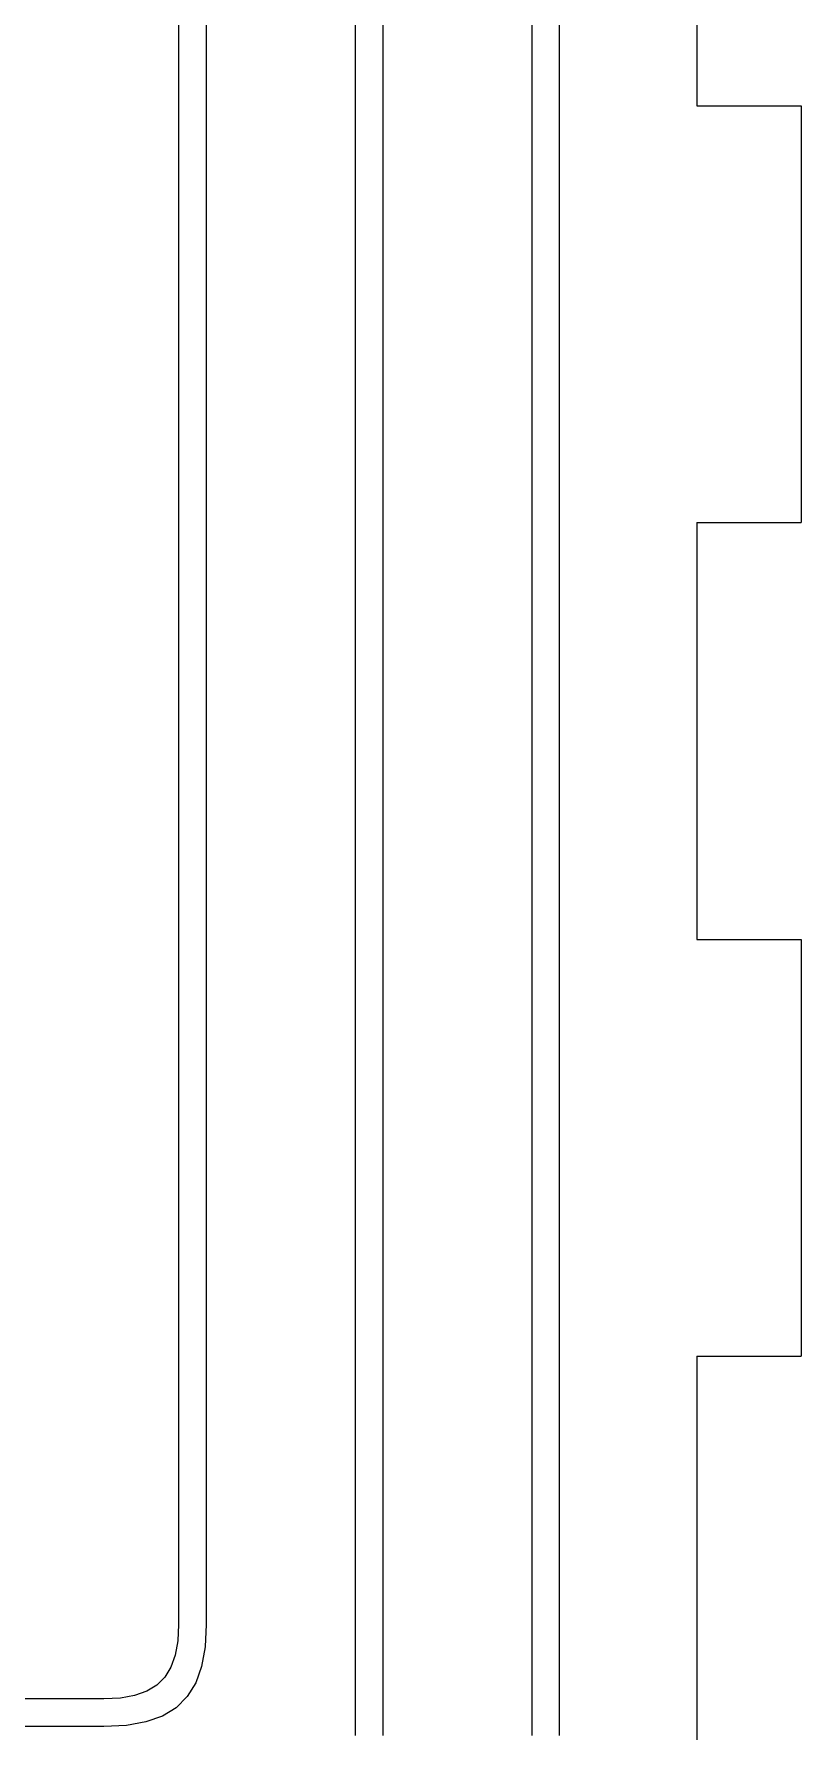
# Model space of a CAD drawing. Extents: x -112 to 112, y -170 to 170.
# Drawn here: x 70.9 to 111.8, y -90.2 to 0.3 of the extents above; entities that cross this region are included whole.
import ezdxf

# ---------------------------------------------------------------- set-up
doc = ezdxf.new("R2010")
doc.units = 0
doc.header["$MEASUREMENT"] = 0
doc.layers.get('0').update_dxf_attribs({"linetype": 'CONTINUOUS'})

msp = doc.modelspace()

# ---------------------------------------------------------------- linework, layer by layer
for p, q in [((106.208, 18.73), (106.208, -3.495)), ((78.578, 1.741), (78.578, 0.332)), ((80.05, 1.741), (80.05, 0.332)), ((88, 1.741), (88, 0.332)), ((89.472, 1.741), (89.472, 0.332)), ((97.422, 0.332), (97.422, 1.741)), ((98.894, 0.332), (98.894, 1.741)), ((78.578, 0.332), (78.578, -1.077)), ((80.05, 0.332), (80.05, -1.077)), ((88, 0.332), (88, -1.077)), ((89.472, 0.332), (89.472, -1.077)), ((97.422, -1.077), (97.422, 0.332)), ((98.894, -1.077), (98.894, 0.332)), ((78.578, -1.077), (78.578, -2.214)), ((80.05, -1.077), (80.05, -2.214)), ((88, -1.077), (88, -2.214)), ((89.472, -1.077), (89.472, -2.214)), ((97.422, -2.214), (97.422, -1.077)), ((98.894, -2.214), (98.894, -1.077)), ((78.578, -2.214), (78.578, -3.158)), ((80.05, -2.214), (80.05, -3.158)), ((88, -2.214), (88, -3.158)), ((89.472, -2.214), (89.472, -3.158)), ((97.422, -3.158), (97.422, -2.214)), ((98.894, -3.158), (98.894, -2.214)), ((78.578, -3.158), (78.578, -3.985)), ((80.05, -3.158), (80.05, -3.985)), ((88, -3.158), (88, -3.985)), ((89.472, -3.158), (89.472, -3.985)), ((97.422, -3.985), (97.422, -3.158)), ((98.894, -3.985), (98.894, -3.158)), ((106.208, -3.495), (111.764, -3.495)), ((111.764, -3.495), (111.764, -25.72)), ((78.578, -3.985), (78.578, -4.773)), ((80.05, -3.985), (80.05, -4.773)), ((88, -3.985), (88, -4.773)), ((89.472, -3.985), (89.472, -4.773)), ((97.422, -4.773), (97.422, -3.985)), ((98.894, -4.773), (98.894, -3.985)), ((78.578, -4.773), (78.578, -5.601)), ((80.05, -4.773), (80.05, -5.601)), ((88, -4.773), (88, -5.601)), ((89.472, -4.773), (89.472, -5.601)), ((97.422, -5.601), (97.422, -4.773)), ((98.894, -5.601), (98.894, -4.773)), ((78.578, -5.601), (78.578, -6.544)), ((80.05, -5.601), (80.05, -6.544)), ((88, -5.601), (88, -6.544)), ((89.472, -5.601), (89.472, -6.544)), ((97.422, -6.544), (97.422, -5.601)), ((98.894, -6.544), (98.894, -5.601)), ((78.578, -6.544), (78.578, -7.681)), ((80.05, -6.544), (80.05, -7.681)), ((88, -6.544), (88, -7.681)), ((89.472, -6.544), (89.472, -7.681)), ((97.422, -7.681), (97.422, -6.544)), ((98.894, -7.681), (98.894, -6.544)), ((78.578, -7.681), (78.578, -9.09)), ((80.05, -7.681), (80.05, -9.09)), ((88, -7.681), (88, -9.09)), ((89.472, -7.681), (89.472, -9.09)), ((97.422, -9.09), (97.422, -7.681)), ((98.894, -9.09), (98.894, -7.681)), ((78.578, -9.09), (78.578, -10.499)), ((80.05, -9.09), (80.05, -10.499)), ((88, -9.09), (88, -10.499)), ((89.472, -9.09), (89.472, -10.499)), ((97.422, -10.499), (97.422, -9.09)), ((98.894, -10.499), (98.894, -9.09)), ((78.578, -10.499), (78.578, -11.636)), ((80.05, -10.499), (80.05, -11.636)), ((88, -10.499), (88, -11.636)), ((89.472, -10.499), (89.472, -11.636)), ((97.422, -11.636), (97.422, -10.499)), ((98.894, -11.636), (98.894, -10.499)), ((78.578, -11.636), (78.578, -12.58)), ((80.05, -11.636), (80.05, -12.58)), ((88, -11.636), (88, -12.58)), ((89.472, -11.636), (89.472, -12.58)), ((97.422, -12.58), (97.422, -11.636)), ((98.894, -12.58), (98.894, -11.636)), ((78.578, -12.58), (78.578, -13.407)), ((80.05, -12.58), (80.05, -13.407)), ((88, -12.58), (88, -13.407)), ((89.472, -12.58), (89.472, -13.407)), ((97.422, -13.407), (97.422, -12.58)), ((98.894, -13.407), (98.894, -12.58)), ((78.578, -13.407), (78.578, -14.195)), ((80.05, -13.407), (80.05, -14.195)), ((88, -13.407), (88, -14.195)), ((89.472, -13.407), (89.472, -14.195)), ((97.422, -14.195), (97.422, -13.407)), ((98.894, -14.195), (98.894, -13.407)), ((78.578, -14.195), (78.578, -15.023)), ((80.05, -14.195), (80.05, -15.023)), ((88, -14.195), (88, -15.023)), ((89.472, -14.195), (89.472, -15.023)), ((97.422, -15.023), (97.422, -14.195)), ((98.894, -15.023), (98.894, -14.195)), ((78.578, -15.023), (78.578, -15.966)), ((80.05, -15.023), (80.05, -15.966)), ((88, -15.023), (88, -15.966)), ((89.472, -15.023), (89.472, -15.966)), ((97.422, -15.966), (97.422, -15.023)), ((98.894, -15.966), (98.894, -15.023)), ((78.578, -15.966), (78.578, -17.103)), ((80.05, -15.966), (80.05, -17.103)), ((88, -15.966), (88, -17.103)), ((89.472, -15.966), (89.472, -17.103)), ((97.422, -17.103), (97.422, -15.966)), ((98.894, -17.103), (98.894, -15.966)), ((78.578, -17.103), (78.578, -18.512)), ((80.05, -17.103), (80.05, -18.512)), ((88, -17.103), (88, -18.512)), ((89.472, -17.103), (89.472, -18.512)), ((97.422, -18.512), (97.422, -17.103)), ((98.894, -18.512), (98.894, -17.103)), ((78.578, -18.512), (78.578, -19.921)), ((80.05, -18.512), (80.05, -19.921)), ((88, -18.512), (88, -19.921)), ((89.472, -18.512), (89.472, -19.921)), ((97.422, -19.921), (97.422, -18.512)), ((98.894, -19.921), (98.894, -18.512)), ((78.578, -19.921), (78.578, -21.058)), ((80.05, -19.921), (80.05, -21.058)), ((88, -19.921), (88, -21.058)), ((89.472, -19.921), (89.472, -21.058)), ((97.422, -21.058), (97.422, -19.921)), ((98.894, -21.058), (98.894, -19.921)), ((78.578, -21.058), (78.578, -22.002)), ((80.05, -21.058), (80.05, -22.002)), ((88, -21.058), (88, -22.002)), ((89.472, -21.058), (89.472, -22.002)), ((97.422, -22.002), (97.422, -21.058)), ((98.894, -22.002), (98.894, -21.058)), ((78.578, -22.002), (78.578, -22.829)), ((80.05, -22.002), (80.05, -22.829)), ((88, -22.002), (88, -22.829)), ((89.472, -22.002), (89.472, -22.829)), ((97.422, -22.829), (97.422, -22.002)), ((98.894, -22.829), (98.894, -22.002)), ((78.578, -22.829), (78.578, -23.617)), ((80.05, -22.829), (80.05, -23.617)), ((88, -22.829), (88, -23.617)), ((89.472, -22.829), (89.472, -23.617)), ((97.422, -23.617), (97.422, -22.829)), ((98.894, -23.617), (98.894, -22.829)), ((78.578, -23.617), (78.578, -24.444)), ((80.05, -23.617), (80.05, -24.444)), ((88, -23.617), (88, -24.444)), ((89.472, -23.617), (89.472, -24.444)), ((97.422, -24.444), (97.422, -23.617)), ((98.894, -24.444), (98.894, -23.617)), ((78.578, -24.444), (78.578, -25.388)), ((80.05, -24.444), (80.05, -25.388)), ((88, -24.444), (88, -25.388)), ((89.472, -24.444), (89.472, -25.388)), ((97.422, -25.388), (97.422, -24.444)), ((98.894, -25.388), (98.894, -24.444)), ((78.578, -25.388), (78.578, -26.525)), ((80.05, -25.388), (80.05, -26.525)), ((88, -25.388), (88, -26.525)), ((89.472, -25.388), (89.472, -26.525)), ((97.422, -26.525), (97.422, -25.388)), ((98.894, -26.525), (98.894, -25.388)), ((106.208, -25.72), (106.208, -47.945)), ((106.208, -25.72), (111.764, -25.72)), ((78.578, -26.525), (78.578, -27.934)), ((80.05, -26.525), (80.05, -27.934)), ((88, -26.525), (88, -27.934)), ((89.472, -26.525), (89.472, -27.934)), ((97.422, -27.934), (97.422, -26.525)), ((98.894, -27.934), (98.894, -26.525)), ((78.578, -27.934), (78.578, -29.343)), ((80.05, -27.934), (80.05, -29.343)), ((88, -27.934), (88, -29.343)), ((89.472, -27.934), (89.472, -29.343)), ((97.422, -29.343), (97.422, -27.934)), ((98.894, -29.343), (98.894, -27.934)), ((78.578, -29.343), (78.578, -30.48)), ((80.05, -29.343), (80.05, -30.48)), ((88, -29.343), (88, -30.48)), ((89.472, -29.343), (89.472, -30.48)), ((97.422, -30.48), (97.422, -29.343)), ((98.894, -30.48), (98.894, -29.343)), ((78.578, -30.48), (78.578, -31.424)), ((80.05, -30.48), (80.05, -31.424)), ((88, -30.48), (88, -31.424)), ((89.472, -30.48), (89.472, -31.424)), ((97.422, -31.424), (97.422, -30.48)), ((98.894, -31.424), (98.894, -30.48)), ((78.578, -31.424), (78.578, -32.251)), ((80.05, -31.424), (80.05, -32.251)), ((88, -31.424), (88, -32.251)), ((89.472, -31.424), (89.472, -32.251)), ((97.422, -32.251), (97.422, -31.424)), ((98.894, -32.251), (98.894, -31.424)), ((78.578, -32.251), (78.578, -33.039)), ((80.05, -32.251), (80.05, -33.039)), ((88, -32.251), (88, -33.039)), ((89.472, -32.251), (89.472, -33.039)), ((97.422, -33.039), (97.422, -32.251)), ((98.894, -33.039), (98.894, -32.251)), ((78.578, -33.039), (78.578, -33.866)), ((80.05, -33.039), (80.05, -33.866)), ((88, -33.039), (88, -33.866)), ((89.472, -33.039), (89.472, -33.866)), ((97.422, -33.866), (97.422, -33.039)), ((98.894, -33.866), (98.894, -33.039)), ((78.578, -33.866), (78.578, -34.81)), ((80.05, -33.866), (80.05, -34.81)), ((88, -33.866), (88, -34.81)), ((89.472, -33.866), (89.472, -34.81)), ((97.422, -34.81), (97.422, -33.866)), ((98.894, -34.81), (98.894, -33.866)), ((78.578, -34.81), (78.578, -35.947)), ((80.05, -34.81), (80.05, -35.947)), ((88, -34.81), (88, -35.947)), ((89.472, -34.81), (89.472, -35.947)), ((97.422, -35.947), (97.422, -34.81)), ((98.894, -35.947), (98.894, -34.81)), ((78.578, -35.947), (78.578, -37.356)), ((80.05, -35.947), (80.05, -37.356)), ((88, -35.947), (88, -37.356)), ((89.472, -35.947), (89.472, -37.356)), ((97.422, -37.356), (97.422, -35.947)), ((98.894, -37.356), (98.894, -35.947)), ((78.578, -37.356), (78.578, -38.765)), ((80.05, -37.356), (80.05, -38.765)), ((88, -37.356), (88, -38.765)), ((89.472, -37.356), (89.472, -38.765)), ((97.422, -38.765), (97.422, -37.356)), ((98.894, -38.765), (98.894, -37.356)), ((78.578, -38.765), (78.578, -39.902)), ((80.05, -38.765), (80.05, -39.902)), ((88, -38.765), (88, -39.902)), ((89.472, -38.765), (89.472, -39.902)), ((97.422, -39.902), (97.422, -38.765)), ((98.894, -39.902), (98.894, -38.765)), ((78.578, -39.902), (78.578, -40.846)), ((80.05, -39.902), (80.05, -40.846)), ((88, -39.902), (88, -40.846)), ((89.472, -39.902), (89.472, -40.846)), ((97.422, -40.846), (97.422, -39.902)), ((98.894, -40.846), (98.894, -39.902)), ((78.578, -40.846), (78.578, -41.673)), ((80.05, -40.846), (80.05, -41.673)), ((88, -40.846), (88, -41.673)), ((89.472, -40.846), (89.472, -41.673)), ((97.422, -41.673), (97.422, -40.846)), ((98.894, -41.673), (98.894, -40.846)), ((78.578, -41.673), (78.578, -42.461)), ((78.578, -42.461), (78.578, -43.288)), ((80.05, -41.673), (80.05, -42.461)), ((80.05, -42.461), (80.05, -43.288)), ((88, -41.673), (88, -42.461)), ((88, -42.461), (88, -43.288)), ((89.472, -41.673), (89.472, -42.461)), ((89.472, -42.461), (89.472, -43.288)), ((97.422, -42.461), (97.422, -41.673)), ((97.422, -43.288), (97.422, -42.461)), ((98.894, -42.461), (98.894, -41.673)), ((98.894, -43.288), (98.894, -42.461)), ((78.578, -43.288), (78.578, -44.232)), ((80.05, -43.288), (80.05, -44.232)), ((88, -43.288), (88, -44.232)), ((89.472, -43.288), (89.472, -44.232)), ((97.422, -44.232), (97.422, -43.288)), ((98.894, -44.232), (98.894, -43.288)), ((78.578, -44.232), (78.578, -45.369)), ((80.05, -44.232), (80.05, -45.369)), ((88, -44.232), (88, -45.369)), ((89.472, -44.232), (89.472, -45.369)), ((97.422, -45.369), (97.422, -44.232)), ((98.894, -45.369), (98.894, -44.232)), ((78.578, -45.369), (78.578, -46.778)), ((80.05, -45.369), (80.05, -46.778)), ((88, -45.369), (88, -46.778)), ((89.472, -45.369), (89.472, -46.778)), ((97.422, -46.778), (97.422, -45.369)), ((98.894, -46.778), (98.894, -45.369)), ((78.578, -46.778), (78.578, -48.187)), ((80.05, -46.778), (80.05, -48.187)), ((88, -46.778), (88, -48.187)), ((89.472, -46.778), (89.472, -48.187)), ((97.422, -48.187), (97.422, -46.778)), ((98.894, -48.187), (98.894, -46.778)), ((106.208, -47.945), (111.764, -47.945)), ((111.764, -47.945), (111.764, -70.17)), ((78.578, -48.187), (78.578, -49.324)), ((80.05, -48.187), (80.05, -49.324)), ((88, -48.187), (88, -49.324)), ((89.472, -48.187), (89.472, -49.324)), ((97.422, -49.324), (97.422, -48.187)), ((98.894, -49.324), (98.894, -48.187)), ((78.578, -49.324), (78.578, -50.268)), ((80.05, -49.324), (80.05, -50.268)), ((88, -49.324), (88, -50.268)), ((89.472, -49.324), (89.472, -50.268)), ((97.422, -50.268), (97.422, -49.324)), ((98.894, -50.268), (98.894, -49.324)), ((78.578, -50.268), (78.578, -51.095)), ((80.05, -50.268), (80.05, -51.095)), ((88, -50.268), (88, -51.095)), ((89.472, -50.268), (89.472, -51.095)), ((97.422, -51.095), (97.422, -50.268)), ((98.894, -51.095), (98.894, -50.268)), ((78.578, -51.095), (78.578, -51.883)), ((80.05, -51.095), (80.05, -51.883)), ((88, -51.095), (88, -51.883)), ((89.472, -51.095), (89.472, -51.883)), ((97.422, -51.883), (97.422, -51.095)), ((98.894, -51.883), (98.894, -51.095)), ((78.578, -51.883), (78.578, -52.71)), ((80.05, -51.883), (80.05, -52.71)), ((88, -51.883), (88, -52.71)), ((89.472, -51.883), (89.472, -52.71)), ((97.422, -52.71), (97.422, -51.883)), ((98.894, -52.71), (98.894, -51.883)), ((78.578, -52.71), (78.578, -53.654)), ((80.05, -52.71), (80.05, -53.654)), ((88, -52.71), (88, -53.654)), ((89.472, -52.71), (89.472, -53.654)), ((97.422, -53.654), (97.422, -52.71)), ((98.894, -53.654), (98.894, -52.71)), ((78.578, -53.654), (78.578, -54.791)), ((80.05, -53.654), (80.05, -54.791)), ((88, -53.654), (88, -54.791)), ((89.472, -53.654), (89.472, -54.791)), ((97.422, -54.791), (97.422, -53.654)), ((98.894, -54.791), (98.894, -53.654)), ((78.578, -54.791), (78.578, -56.2)), ((80.05, -54.791), (80.05, -56.2)), ((88, -54.791), (88, -56.2)), ((89.472, -54.791), (89.472, -56.2)), ((97.422, -56.2), (97.422, -54.791)), ((98.894, -56.2), (98.894, -54.791)), ((78.578, -56.2), (78.578, -57.609)), ((80.05, -56.2), (80.05, -57.609)), ((88, -56.2), (88, -57.609)), ((89.472, -56.2), (89.472, -57.609)), ((97.422, -57.609), (97.422, -56.2)), ((98.894, -57.609), (98.894, -56.2)), ((78.578, -57.609), (78.578, -58.746)), ((80.05, -57.609), (80.05, -58.746)), ((88, -57.609), (88, -58.746)), ((89.472, -57.609), (89.472, -58.746)), ((97.422, -58.746), (97.422, -57.609)), ((98.894, -58.746), (98.894, -57.609)), ((78.578, -58.746), (78.578, -59.69)), ((80.05, -58.746), (80.05, -59.69)), ((88, -58.746), (88, -59.69)), ((89.472, -58.746), (89.472, -59.69)), ((97.422, -59.69), (97.422, -58.746)), ((98.894, -59.69), (98.894, -58.746)), ((78.578, -59.69), (78.578, -60.517)), ((80.05, -59.69), (80.05, -60.517)), ((88, -59.69), (88, -60.517)), ((89.472, -59.69), (89.472, -60.517)), ((97.422, -60.517), (97.422, -59.69)), ((98.894, -60.517), (98.894, -59.69)), ((78.578, -60.517), (78.578, -61.305)), ((80.05, -60.517), (80.05, -61.305)), ((88, -60.517), (88, -61.305)), ((89.472, -60.517), (89.472, -61.305)), ((97.422, -61.305), (97.422, -60.517)), ((98.894, -61.305), (98.894, -60.517)), ((78.578, -61.305), (78.578, -62.132)), ((80.05, -61.305), (80.05, -62.132)), ((88, -61.305), (88, -62.132)), ((89.472, -61.305), (89.472, -62.132)), ((97.422, -62.132), (97.422, -61.305)), ((98.894, -62.132), (98.894, -61.305)), ((78.578, -62.132), (78.578, -63.076)), ((80.05, -62.132), (80.05, -63.076)), ((88, -62.132), (88, -63.076)), ((89.472, -62.132), (89.472, -63.076)), ((97.422, -63.076), (97.422, -62.132)), ((98.894, -63.076), (98.894, -62.132)), ((78.578, -63.076), (78.578, -64.213)), ((80.05, -63.076), (80.05, -64.213)), ((88, -63.076), (88, -64.213)), ((89.472, -63.076), (89.472, -64.213)), ((97.422, -64.213), (97.422, -63.076)), ((98.894, -64.213), (98.894, -63.076)), ((78.578, -64.213), (78.578, -65.622)), ((80.05, -64.213), (80.05, -65.622)), ((88, -64.213), (88, -65.622)), ((89.472, -64.213), (89.472, -65.622)), ((97.422, -65.622), (97.422, -64.213)), ((98.894, -65.622), (98.894, -64.213)), ((78.578, -65.622), (78.578, -67.031)), ((80.05, -65.622), (80.05, -67.031)), ((88, -65.622), (88, -67.031)), ((89.472, -65.622), (89.472, -67.031)), ((97.422, -67.031), (97.422, -65.622)), ((98.894, -67.031), (98.894, -65.622)), ((78.578, -67.031), (78.578, -68.168)), ((80.05, -67.031), (80.05, -68.168)), ((88, -67.031), (88, -68.168)), ((89.472, -67.031), (89.472, -68.168)), ((97.422, -68.168), (97.422, -67.031)), ((98.894, -68.168), (98.894, -67.031)), ((78.578, -68.168), (78.578, -69.112)), ((80.05, -68.168), (80.05, -69.112)), ((88, -68.168), (88, -69.112)), ((89.472, -68.168), (89.472, -69.112)), ((97.422, -69.112), (97.422, -68.168)), ((98.894, -69.112), (98.894, -68.168)), ((78.578, -69.112), (78.578, -69.939)), ((80.05, -69.112), (80.05, -69.939)), ((88, -69.112), (88, -69.939)), ((89.472, -69.112), (89.472, -69.939)), ((97.422, -69.939), (97.422, -69.112)), ((98.894, -69.939), (98.894, -69.112)), ((78.578, -69.939), (78.578, -70.727)), ((80.05, -69.939), (80.05, -70.727)), ((88, -69.939), (88, -70.727)), ((89.472, -69.939), (89.472, -70.727)), ((97.422, -70.727), (97.422, -69.939)), ((98.894, -70.727), (98.894, -69.939)), ((106.208, -70.17), (111.764, -70.17)), ((106.208, -70.17), (106.208, -92.395)), ((78.578, -70.727), (78.578, -71.554)), ((80.05, -70.727), (80.05, -71.554)), ((88, -70.727), (88, -71.554)), ((89.472, -70.727), (89.472, -71.554)), ((97.422, -71.554), (97.422, -70.727)), ((98.894, -71.554), (98.894, -70.727)), ((78.578, -71.554), (78.578, -72.498)), ((80.05, -71.554), (80.05, -72.498)), ((88, -71.554), (88, -72.498)), ((89.472, -71.554), (89.472, -72.498)), ((97.422, -72.498), (97.422, -71.554)), ((98.894, -72.498), (98.894, -71.554)), ((78.578, -72.498), (78.578, -73.635)), ((80.05, -72.498), (80.05, -73.635)), ((88, -72.498), (88, -73.635)), ((89.472, -72.498), (89.472, -73.635)), ((97.422, -73.635), (97.422, -72.498)), ((98.894, -73.635), (98.894, -72.498)), ((78.578, -73.635), (78.578, -75.044)), ((80.05, -73.635), (80.05, -75.044)), ((88, -73.635), (88, -75.044)), ((89.472, -73.635), (89.472, -75.044)), ((97.422, -75.044), (97.422, -73.635)), ((98.894, -75.044), (98.894, -73.635)), ((78.578, -75.044), (78.578, -76.453)), ((80.05, -75.044), (80.05, -76.453)), ((88, -75.044), (88, -76.453)), ((89.472, -75.044), (89.472, -76.453)), ((97.422, -76.453), (97.422, -75.044)), ((98.894, -76.453), (98.894, -75.044)), ((78.578, -76.453), (78.578, -77.59)), ((80.05, -76.453), (80.05, -77.59)), ((88, -76.453), (88, -77.59)), ((89.472, -76.453), (89.472, -77.59)), ((97.422, -77.59), (97.422, -76.453)), ((98.894, -77.59), (98.894, -76.453)), ((78.578, -77.59), (78.578, -78.534)), ((80.05, -77.59), (80.05, -78.534)), ((88, -77.59), (88, -78.534)), ((89.472, -77.59), (89.472, -78.534)), ((97.422, -78.534), (97.422, -77.59)), ((98.894, -78.534), (98.894, -77.59)), ((78.578, -78.534), (78.578, -79.361)), ((80.05, -78.534), (80.05, -79.361)), ((88, -78.534), (88, -79.361)), ((89.472, -78.534), (89.472, -79.361)), ((97.422, -79.361), (97.422, -78.534)), ((98.894, -79.361), (98.894, -78.534)), ((78.578, -79.361), (78.578, -80.149)), ((80.05, -79.361), (80.05, -80.149)), ((88, -79.361), (88, -80.149)), ((89.472, -79.361), (89.472, -80.149)), ((97.422, -80.149), (97.422, -79.361)), ((98.894, -80.149), (98.894, -79.361)), ((78.578, -80.149), (78.578, -80.976)), ((80.05, -80.149), (80.05, -80.976)), ((88, -80.149), (88, -80.976)), ((89.472, -80.149), (89.472, -80.976)), ((97.422, -80.976), (97.422, -80.149)), ((98.894, -80.976), (98.894, -80.149)), ((78.578, -80.976), (78.578, -81.92)), ((80.05, -80.976), (80.05, -81.92)), ((88, -80.976), (88, -81.92)), ((89.472, -80.976), (89.472, -81.92)), ((97.422, -81.92), (97.422, -80.976)), ((98.894, -81.92), (98.894, -80.976)), ((78.578, -81.92), (78.578, -83.057)), ((80.05, -81.92), (80.05, -83.057)), ((88, -81.92), (88, -83.057)), ((89.472, -81.92), (89.472, -83.057)), ((97.422, -83.057), (97.422, -81.92)), ((98.894, -83.057), (98.894, -81.92)), ((78.578, -83.057), (78.578, -84.466)), ((80.05, -83.057), (80.05, -84.466)), ((88, -83.057), (88, -84.466)), ((89.472, -83.057), (89.472, -84.466)), ((97.422, -84.466), (97.422, -83.057)), ((98.894, -84.466), (98.894, -83.057)), ((78.578, -84.466), (78.534, -85.343)), ((80.05, -84.466), (79.99, -85.667)), ((88, -84.466), (88, -85.875)), ((89.472, -84.466), (89.472, -85.875)), ((97.422, -85.875), (97.422, -84.466)), ((98.894, -85.875), (98.894, -84.466)), ((78.534, -85.343), (78.4, -86.101)), ((79.99, -85.667), (79.806, -86.707)), ((88, -85.875), (88, -87.012)), ((89.472, -85.875), (89.472, -87.012)), ((97.422, -87.012), (97.422, -85.875)), ((98.894, -87.012), (98.894, -85.875)), ((78.172, -86.746), (77.846, -87.28)), ((78.4, -86.101), (78.172, -86.746)), ((79.806, -86.707), (79.494, -87.59)), ((77.417, -87.709), (76.883, -88.035)), ((77.846, -87.28), (77.417, -87.709)), ((79.494, -87.59), (79.047, -88.322)), ((88, -87.012), (88, -87.956)), ((89.472, -87.012), (89.472, -87.956)), ((97.422, -87.956), (97.422, -87.012)), ((98.894, -87.956), (98.894, -87.012)), ((71.113, -88.441), (70.286, -88.441)), ((72.057, -88.441), (71.113, -88.441)), ((73.194, -88.441), (72.057, -88.441)), ((74.603, -88.441), (73.194, -88.441)), ((75.48, -88.397), (74.603, -88.441)), ((76.238, -88.263), (75.48, -88.397)), ((76.883, -88.035), (76.238, -88.263)), ((79.047, -88.322), (78.459, -88.91)), ((88, -87.956), (88, -88.783)), ((89.472, -87.956), (89.472, -88.783)), ((97.422, -88.783), (97.422, -87.956)), ((98.894, -88.783), (98.894, -87.956)), ((77.727, -89.357), (76.844, -89.669)), ((78.459, -88.91), (77.727, -89.357)), ((88, -88.783), (88, -89.571)), ((88, -89.571), (88, -90.398)), ((89.472, -88.783), (89.472, -89.571)), ((89.472, -89.571), (89.472, -90.398)), ((97.422, -89.571), (97.422, -88.783)), ((97.422, -90.398), (97.422, -89.571)), ((98.894, -89.571), (98.894, -88.783)), ((98.894, -90.398), (98.894, -89.571)), ((71.113, -89.913), (70.286, -89.913)), ((72.057, -89.913), (71.113, -89.913)), ((73.194, -89.913), (72.057, -89.913)), ((74.603, -89.913), (73.194, -89.913)), ((75.804, -89.853), (74.603, -89.913)), ((76.844, -89.669), (75.804, -89.853))]:
    msp.add_line(p, q)

doc.saveas('drawing.dxf')
